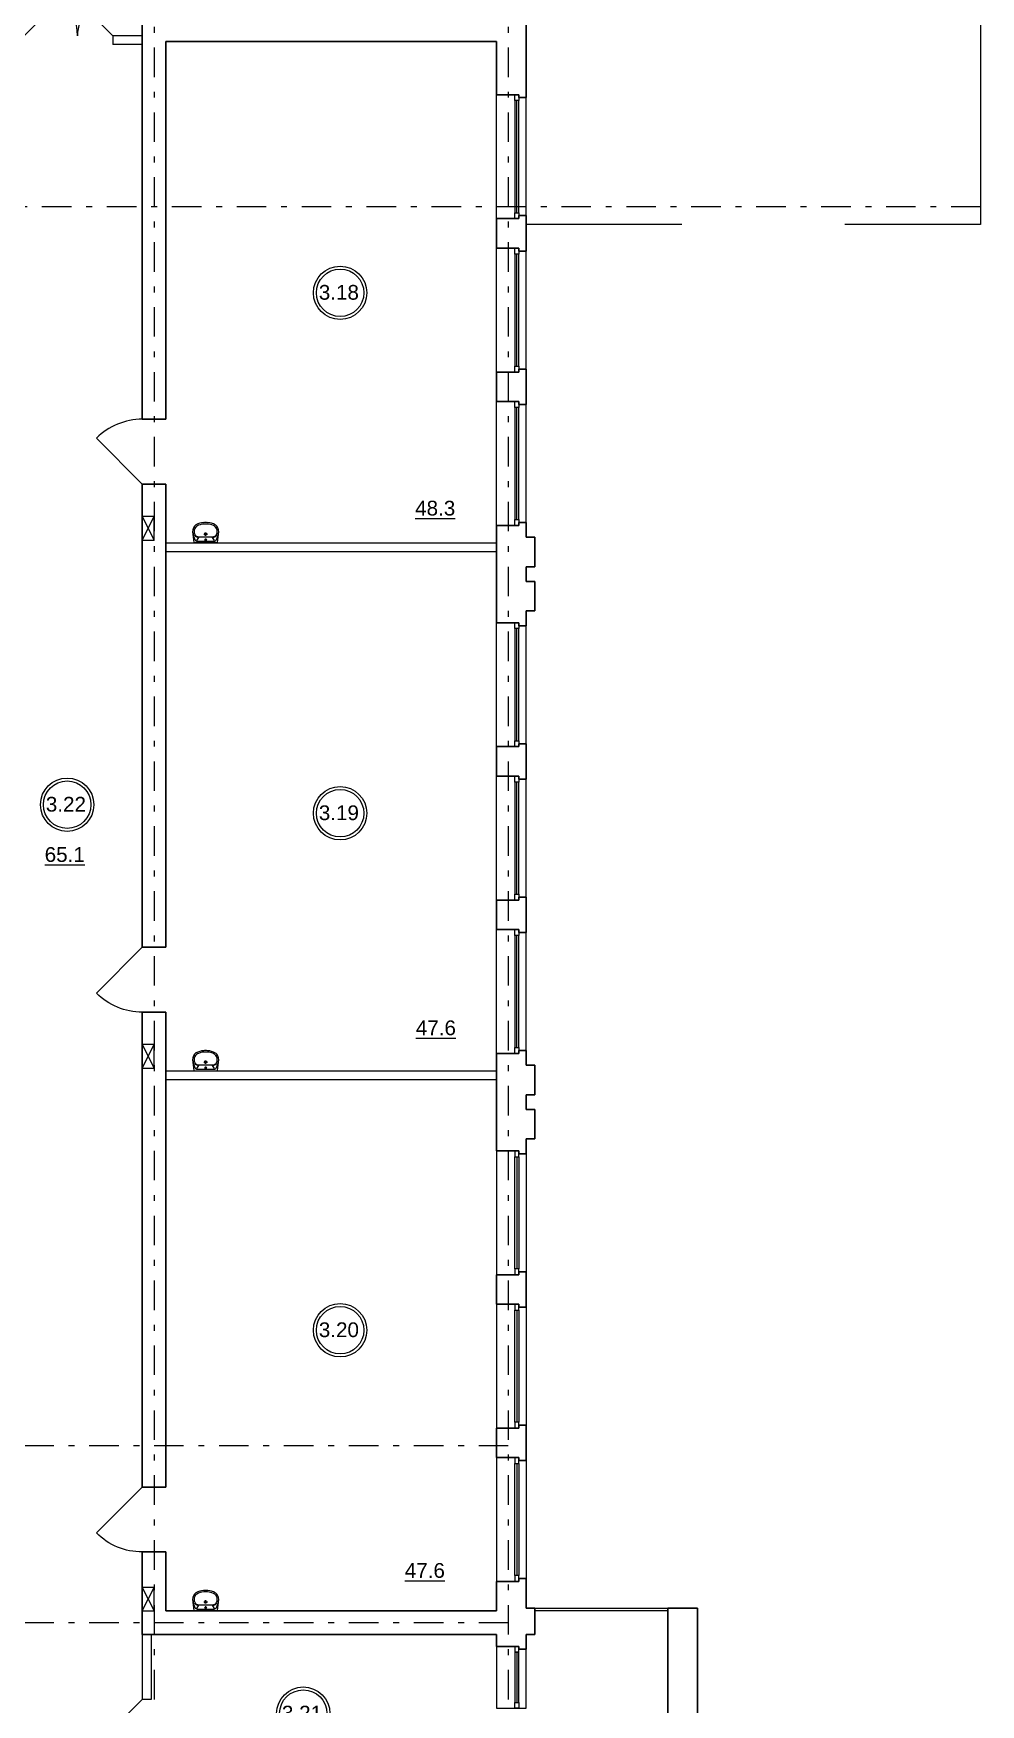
# Model space of a CAD drawing. Header units: metres. Extents: x -306 to 273, y -329 to 512.
# Drawn here: x -69.82 to -53.78, y 311.52 to 339.85 of the extents above; entities that cross this region are included whole.
import ezdxf
from ezdxf.enums import TextEntityAlignment as Align

# ---------------------------------------------------------------- set-up
doc = ezdxf.new("R2010")
doc.units = ezdxf.units.M
doc.header["$MEASUREMENT"] = 0
doc.linetypes.add('( Dashdot )', pattern=[1.001, 0.5, -0.25, 0.001, -0.25])
doc.linetypes.add('DGN Style 3', pattern=[9.681301, 6.915215, -2.766086])
doc.styles.add('Style-Arial', font='arial.ttf')

# ---------------------------------------------------------------- blocks, each defined once
blk = doc.blocks.new('*U1790')
at = {"color": 7, "linetype": 'Continuous', "lineweight": 13}
blk.add_line((-0.55, -0.389), (0.228, 0.389), dxfattribs=at)
at = {"color": 7, "linetype": 'Continuous', "lineweight": 0}
blk.add_arc((-0.55, -0.389), 1.1, 0, 45, dxfattribs=at)
blk = doc.blocks.new('ум9')
at = {"color": 252, "lineweight": 13}
for p, q in [((0.317, 0), (-0.317, 0)), ((-0.237, -0.059), (-0.19, -0.143)), ((0.228, -0.039), (-0.228, -0.039)), ((0.185, -0.156), (-0.171, -0.156)), ((0.046, -0.234), (-0.046, -0.234)), ((0.035, -0.08), (-0.035, -0.08)), ((0, -0.115), (0, -0.045)), ((0, -0.189), (0, -0.28)), ((0.237, -0.059), (0.19, -0.143))]:
    blk.add_line(p, q, dxfattribs=at)
for centre, radius in [((0, -0.234), 0.0351), ((0, -0.08), 0.0221), ((0, -0.234), 0.0221)]:
    blk.add_circle(centre, radius, dxfattribs=at)
for centre, radius, start, end in [((1.163, -0.334), 1.518, 167.3206, 178.6525), ((-0.135, -0.304), 0.22, 178.312, 234.1043), ((-0.355, -0.298), 0.00065, 358.312, 358.6525), ((0.089, -0.267), 0.429, 154.5977, 180.3349), ((-0.317, -0.001), 0.00065, 90, 167.3206), ((-0.135, -0.303), 0.18, 141.0504, 245.2718), ((-0.228, -0.117), 0.078, 90, 154.5977), ((-0.135, -0.303), 0.193, 141.0504, 147.7493), ((-0.181, -0.302), 0.159, 98.7111, 129.9424), ((-0.181, -0.302), 0.146, 86.1548, 129.9424), ((0.035, -0.093), 0.413, 272.4632, 300.3552), ((0.181, -0.302), 0.146, 50.0576, 93.8452), ((0.181, -0.302), 0.159, 50.0576, 81.2889), ((0.135, -0.303), 0.18, 294.7282, 38.9496), ((0.228, -0.117), 0.078, 25.4023, 90), ((0.135, -0.304), 0.22, 305.8957, 1.688), ((0.135, -0.303), 0.193, 32.2507, 38.9496), ((-0.089, -0.267), 0.429, 359.6651, 25.4023), ((0.317, -0.001), 0.00065, 12.6794, 90), ((-1.163, -0.334), 1.518, 1.3475, 12.6794), ((0.355, -0.298), 0.00065, 181.3475, 181.688), ((-0.035, -0.093), 0.452, 239.6448, 267.5368), ((-0.035, -0.093), 0.413, 244.8898, 267.5368), ((0, 0.104), 0.65, 265.1692, 274.8308), ((0, 0.104), 0.611, 265.1692, 274.8308), ((0.035, -0.093), 0.452, 272.4632, 300.3552)]:
    blk.add_arc(centre, radius, start, end, dxfattribs=at)
blk = doc.blocks.new('*U1792')
at = {"color": 7, "linetype": 'Continuous', "lineweight": 13}
for p, q in [((-0.2, 0.1), (0.2, -0.1)), ((0.2, 0.1), (-0.2, -0.1))]:
    blk.add_line(p, q, dxfattribs=at)
at = {"color": 7, "linetype": 'Continuous', "lineweight": 13, "flags": 128}
blk.add_lwpolyline([(-0.2, 0.1), (-0.2, -0.1), (0.2, -0.1), (0.2, 0.1), (-0.2, 0.1)], close=True, dxfattribs=at)
blk = doc.blocks.new('*U1791')
at = {"color": 7, "linetype": 'Continuous', "lineweight": 13}
for p, q in [((-0.75, -0.318), (-0.114, 0.318)), ((0.75, -0.318), (0.326, 0.106))]:
    blk.add_line(p, q, dxfattribs=at)
at = {"color": 7, "linetype": 'Continuous', "lineweight": 0}
for centre, radius, start, end in [((-0.75, -0.318), 0.9, 0, 45), ((0.75, -0.318), 0.6, 135, 180)]:
    blk.add_arc(centre, radius, start, end, dxfattribs=at)
blk = doc.blocks.new('*U1841')
at = {"color": 7, "linetype": 'Continuous', "lineweight": 13}
for radius in [0.452, 0.402]:
    blk.add_circle((0, 0), radius, dxfattribs=at)
at = {"color": 7, "linetype": 'Continuous', "lineweight": 13, "style": 'Style-Arial'}
blk.add_text('3.18', height=0.25, dxfattribs=at).set_placement((-0.361, 0.133), align=Align.TOP_LEFT)
blk = doc.blocks.new('*U1842')
at = {"color": 7, "linetype": 'Continuous', "lineweight": 13}
for radius in [0.452, 0.402]:
    blk.add_circle((0, 0), radius, dxfattribs=at)
at = {"color": 7, "linetype": 'Continuous', "lineweight": 13, "style": 'Style-Arial'}
blk.add_text('3.19', height=0.25, dxfattribs=at).set_placement((-0.361, 0.133), align=Align.TOP_LEFT)
blk = doc.blocks.new('*U1843')
at = {"color": 7, "linetype": 'Continuous', "lineweight": 13}
for radius in [0.452, 0.402]:
    blk.add_circle((0, 0), radius, dxfattribs=at)
at = {"color": 7, "linetype": 'Continuous', "lineweight": 13, "style": 'Style-Arial'}
blk.add_text('3.20', height=0.25, dxfattribs=at).set_placement((-0.361, 0.133), align=Align.TOP_LEFT)
blk = doc.blocks.new('*U1844')
at = {"color": 7, "linetype": 'Continuous', "lineweight": 13}
for radius in [0.452, 0.402]:
    blk.add_circle((0, 0), radius, dxfattribs=at)
at = {"color": 7, "linetype": 'Continuous', "lineweight": 13, "style": 'Style-Arial'}
blk.add_text('3.21', height=0.25, dxfattribs=at).set_placement((-0.361, 0.133), align=Align.TOP_LEFT)
blk = doc.blocks.new('*U1845')
at = {"color": 7, "linetype": 'Continuous', "lineweight": 13}
for radius in [0.452, 0.402]:
    blk.add_circle((0, 0), radius, dxfattribs=at)
at = {"color": 7, "linetype": 'Continuous', "lineweight": 13, "style": 'Style-Arial'}
blk.add_text('3.22', height=0.25, dxfattribs=at).set_placement((-0.361, 0.133), align=Align.TOP_LEFT)

msp = doc.modelspace()

# ---------------------------------------------------------------- linework, layer by layer
at = {"color": 7, "linetype": 'Continuous', "lineweight": 30}
for p, q in [((-61.48039561, 343.20830687), (-61.48039561, 338.75830687)), ((-67.98039561, 340.70830687), (-67.98039561, 333.30830687)), ((-67.58039561, 339.70830687), (-67.58039561, 333.30830687)), ((-61.98039561, 339.70830687), (-67.58039561, 339.70830687)), ((-61.98039561, 339.70830687), (-61.98039561, 338.80830687)), ((-61.98039561, 338.80830687), (-61.60039561, 338.80830687)), ((-61.60039561, 338.75830687), (-61.60039561, 338.80830687)), ((-61.60039561, 338.75830687), (-61.48039561, 338.75830687)), ((-61.98039561, 336.70830687), (-61.60039561, 336.70830687)), ((-61.98039561, 336.70830687), (-61.98039561, 336.20830687)), ((-61.60039561, 336.75830687), (-61.48039561, 336.75830687)), ((-61.60039561, 336.70830687), (-61.60039561, 336.75830687)), ((-61.48039561, 336.75830687), (-61.48039561, 336.15830687)), ((-61.98039561, 336.20830687), (-61.60039561, 336.20830687)), ((-61.60039561, 336.15830687), (-61.60039561, 336.20830687)), ((-61.60039561, 336.15830687), (-61.48039561, 336.15830687)), ((-61.98039561, 334.10830687), (-61.60039561, 334.10830687)), ((-61.98039561, 334.10830687), (-61.98039561, 333.60830687)), ((-61.60039561, 334.15830687), (-61.48039561, 334.15830687)), ((-61.60039561, 334.10830687), (-61.60039561, 334.15830687)), ((-61.48039561, 334.15830687), (-61.48039561, 333.55830687)), ((-61.98039561, 333.60830687), (-61.60039561, 333.60830687)), ((-61.60039561, 333.55830687), (-61.60039561, 333.60830687)), ((-61.60039561, 333.55830687), (-61.48039561, 333.55830687)), ((-67.58039561, 333.30830687), (-67.98039561, 333.30830687)), ((-67.98039561, 332.20830687), (-67.98039561, 324.35830687)), ((-67.58039561, 332.20830687), (-67.98039561, 332.20830687)), ((-67.58039561, 332.20830687), (-67.58039561, 324.35830687)), ((-61.98039561, 331.50830687), (-61.60039561, 331.50830687)), ((-61.98039561, 331.50830687), (-61.98039561, 329.85830687)), ((-61.60039561, 331.55830687), (-61.48039561, 331.55830687)), ((-61.60039561, 331.50830687), (-61.60039561, 331.55830687)), ((-61.48039561, 331.55830687), (-61.48039561, 331.30830687)), ((-61.33039561, 331.30830687), (-61.48039561, 331.30830687)), ((-61.33039561, 331.30830687), (-61.33039561, 330.80830687)), ((-61.33039561, 330.80830687), (-61.48039561, 330.80830687)), ((-61.48039561, 330.55830687), (-61.48039561, 330.80830687)), ((-61.33039561, 330.55830687), (-61.48039561, 330.55830687)), ((-61.33039561, 330.55830687), (-61.33039561, 330.05830687)), ((-61.33039561, 330.05830687), (-61.48039561, 330.05830687)), ((-61.48039561, 330.05830687), (-61.48039561, 329.80830687)), ((-61.98039561, 329.85830687), (-61.60039561, 329.85830687)), ((-61.60039561, 329.80830687), (-61.60039561, 329.85830687)), ((-61.60039561, 329.80830687), (-61.48039561, 329.80830687)), ((-61.98039561, 327.75830687), (-61.60039561, 327.75830687)), ((-61.98039561, 327.75830687), (-61.98039561, 327.25830687)), ((-61.60039561, 327.80830687), (-61.48039561, 327.80830687)), ((-61.60039561, 327.75830687), (-61.60039561, 327.80830687)), ((-61.48039561, 327.80830687), (-61.48039561, 327.20830687)), ((-61.98039561, 327.25830687), (-61.60039561, 327.25830687)), ((-61.60039561, 327.20830687), (-61.60039561, 327.25830687)), ((-61.60039561, 327.20830687), (-61.48039561, 327.20830687)), ((-61.60039561, 325.20830687), (-61.48039561, 325.20830687)), ((-61.60039561, 325.15830687), (-61.60039561, 325.20830687)), ((-61.48039561, 325.20830687), (-61.48039561, 324.60830687)), ((-61.98039561, 325.15830687), (-61.60039561, 325.15830687)), ((-61.98039561, 325.15830687), (-61.98039561, 324.65830687)), ((-61.98039561, 324.65830687), (-61.60039561, 324.65830687)), ((-61.60039561, 324.60830687), (-61.60039561, 324.65830687)), ((-61.60039561, 324.60830687), (-61.48039561, 324.60830687)), ((-67.58039561, 324.35830687), (-67.98039561, 324.35830687)), ((-67.98039561, 323.25830687), (-67.98039561, 315.20830687)), ((-67.58039561, 323.25830687), (-67.98039561, 323.25830687)), ((-67.58039561, 323.25830687), (-67.58039561, 315.20830687)), ((-61.98039561, 322.55830687), (-61.60039561, 322.55830687)), ((-61.98039561, 322.55830687), (-61.98039561, 320.90830687)), ((-61.60039561, 322.60830687), (-61.48039561, 322.60830687)), ((-61.60039561, 322.55830687), (-61.60039561, 322.60830687)), ((-61.48039561, 322.60830687), (-61.48039561, 322.35830687)), ((-61.33039561, 322.35830687), (-61.48039561, 322.35830687)), ((-61.33039561, 322.35830687), (-61.33039561, 321.85830687)), ((-61.33039561, 321.85830687), (-61.48039561, 321.85830687)), ((-61.48039561, 321.60830687), (-61.48039561, 321.85830687)), ((-61.33039561, 321.60830687), (-61.48039561, 321.60830687)), ((-61.33039561, 321.60830687), (-61.33039561, 321.10830687)), ((-61.33039561, 321.10830687), (-61.48039561, 321.10830687)), ((-61.48039561, 321.10830687), (-61.48039561, 320.85830687)), ((-61.98039561, 320.90830687), (-61.60039561, 320.90830687)), ((-61.60039561, 320.90830687), (-61.60039561, 320.85830687)), ((-61.60039561, 320.85830687), (-61.48039561, 320.85830687)), ((-61.98039561, 318.80830687), (-61.60039561, 318.80830687)), ((-61.98039561, 318.30830687), (-61.98039561, 318.80830687)), ((-61.60039561, 318.85830687), (-61.48039561, 318.85830687)), ((-61.60039561, 318.85830687), (-61.60039561, 318.80830687)), ((-61.48039561, 318.25830687), (-61.48039561, 318.85830687)), ((-61.98039561, 318.30830687), (-61.60039561, 318.30830687)), ((-61.60039561, 318.30830687), (-61.60039561, 318.25830687)), ((-61.60039561, 318.25830687), (-61.48039561, 318.25830687)), ((-61.98039561, 316.20830687), (-61.60039561, 316.20830687)), ((-61.98039561, 315.70830687), (-61.98039561, 316.20830687)), ((-61.60039561, 316.25830687), (-61.48039561, 316.25830687)), ((-61.60039561, 316.25830687), (-61.60039561, 316.20830687)), ((-61.48039561, 315.65830687), (-61.48039561, 316.25830687)), ((-61.98039561, 315.70830687), (-61.60039561, 315.70830687)), ((-61.60039561, 315.70830687), (-61.60039561, 315.65830687)), ((-61.60039561, 315.65830687), (-61.48039561, 315.65830687)), ((-67.58039561, 315.20830687), (-67.98039561, 315.20830687)), ((-67.58039561, 314.10830687), (-67.98039561, 314.10830687)), ((-67.98039561, 314.10830687), (-67.98039561, 312.70830687)), ((-67.58039561, 314.10830687), (-67.58039561, 313.10830687)), ((-61.98039561, 313.60830687), (-61.98039561, 313.10830687)), ((-61.98039561, 313.60830687), (-61.60039561, 313.60830687)), ((-61.60039561, 313.65830687), (-61.48039561, 313.65830687)), ((-61.60039561, 313.65830687), (-61.60039561, 313.60830687)), ((-61.48039561, 313.65830687), (-61.48039561, 313.15830687)), ((-61.98039561, 313.10830687), (-67.58039561, 313.10830687)), ((-61.48039561, 313.15830687), (-61.33039561, 313.15830687)), ((-61.33039561, 313.15830687), (-61.33039561, 312.70830687)), ((-59.07704129, 313.15830687), (-58.57704129, 313.15830687)), ((-59.07704129, 310.10830687), (-59.07704129, 313.15830687)), ((-58.57704129, 309.58330687), (-58.57704129, 313.15830687)), ((-61.98039561, 312.70830687), (-67.98039561, 312.70830687)), ((-61.98039561, 312.70830687), (-61.98039561, 312.50830687)), ((-61.98039561, 312.50830687), (-61.60039561, 312.50830687)), ((-61.60039561, 312.50830687), (-61.60039561, 312.45830687)), ((-61.60039561, 312.45830687), (-61.48039561, 312.45830687)), ((-61.48039561, 312.70830687), (-61.48039561, 312.45830687)), ((-61.48039561, 312.70830687), (-61.33039561, 312.70830687))]:
    msp.add_line(p, q, dxfattribs=at)
at = {"color": 1, "linetype": '( Dashdot )'}
for p, q in [((-67.78039561, 342.90830687), (-67.78039561, 294.89642885)), ((-61.78039561, 342.90830687), (-61.78039561, 294.89642885)), ((-53.78039561, 336.90830687), (-100.92233092, 336.90830687)), ((-61.78039561, 315.90830687), (-100.92233092, 315.90830687)), ((-61.78039561, 312.90830687), (-100.92233092, 312.90830687))]:
    msp.add_line(p, q, dxfattribs=at)
at = {"color": 7, "linetype": 'Continuous', "lineweight": 13}
for p, q in [((-67.98039561, 339.80830687), (-68.48039561, 339.80830687)), ((-68.48039561, 339.80830687), (-68.48039561, 339.65830687)), ((-67.98039561, 339.65830687), (-68.48039561, 339.65830687)), ((-61.98039561, 331.20830687), (-67.58039561, 331.20830687)), ((-61.98039561, 331.05830687), (-67.58039561, 331.05830687)), ((-61.98039561, 322.25830687), (-67.58039561, 322.25830687)), ((-61.98039561, 322.10830687), (-67.58039561, 322.10830687)), ((-67.98039561, 312.70830687), (-67.98039561, 311.60830687)), ((-67.83039561, 312.70830687), (-67.83039561, 311.60830687)), ((-67.83039561, 311.60830687), (-67.98039561, 311.60830687))]:
    msp.add_line(p, q, dxfattribs=at)
at = {"color": 7, "linetype": 'Continuous', "lineweight": 0}
for p, q in [((-61.98039561, 336.70830687), (-61.98039561, 338.80830687)), ((-61.63539561, 336.80830687), (-61.63539561, 338.70830687)), ((-61.48039561, 336.75830687), (-61.48039561, 338.75830687)), ((-61.98039561, 334.10830687), (-61.98039561, 336.20830687)), ((-61.63539561, 334.20830687), (-61.63539561, 336.10830687)), ((-61.48039561, 334.15830687), (-61.48039561, 336.15830687)), ((-61.98039561, 331.50830687), (-61.98039561, 333.60830687)), ((-61.63539561, 331.60830687), (-61.63539561, 333.50830687)), ((-61.48039561, 331.55830687), (-61.48039561, 333.55830687)), ((-61.98039561, 327.75830687), (-61.98039561, 329.85830687)), ((-61.63539561, 327.85830687), (-61.63539561, 329.75830687)), ((-61.48039561, 327.80830687), (-61.48039561, 329.80830687)), ((-61.98039561, 325.15830687), (-61.98039561, 327.25830687)), ((-61.63539561, 325.25830687), (-61.63539561, 327.15830687)), ((-61.48039561, 325.20830687), (-61.48039561, 327.20830687)), ((-61.98039561, 322.55830687), (-61.98039561, 324.65830687)), ((-61.48039561, 322.60830687), (-61.48039561, 324.60830687)), ((-61.63539561, 322.65830687), (-61.63539561, 324.55830687)), ((-61.98039561, 320.90830687), (-61.98039561, 318.80830687)), ((-61.63539561, 320.80830687), (-61.63539561, 318.90830687)), ((-61.48039561, 320.85830687), (-61.48039561, 318.85830687)), ((-61.98039561, 318.30830687), (-61.98039561, 316.20830687)), ((-61.63539561, 318.20830687), (-61.63539561, 316.30830687)), ((-61.48039561, 318.25830687), (-61.48039561, 316.25830687)), ((-61.98039561, 315.70830687), (-61.98039561, 313.60830687)), ((-61.63539561, 315.60830687), (-61.63539561, 313.70830687)), ((-61.48039561, 315.65830687), (-61.48039561, 313.65830687)), ((-61.63539561, 312.40830687), (-61.63539561, 311.55830687))]:
    msp.add_line(p, q, dxfattribs=at)
at = {"color": 7, "linetype": 'DGN Style 3', "lineweight": 13, "flags": 128}
msp.add_lwpolyline([(-61.48039561, 343.20830687), (-58.53039561, 343.20830687), (-58.53039561, 340.20830687), (-53.78039561, 340.20830687), (-53.78039561, 336.60830687), (-61.48039561, 336.60830687)], dxfattribs=at)
at = {"color": 7, "linetype": 'Continuous', "lineweight": 13, "flags": 128}
for points in [[(-61.67039561, 338.70830687), (-61.67039561, 338.80830687), (-61.60039561, 338.80830687), (-61.60039561, 338.70830687), (-61.67039561, 338.70830687)], [(-61.67039561, 336.70830687), (-61.67039561, 336.80830687), (-61.60039561, 336.80830687), (-61.60039561, 336.70830687), (-61.67039561, 336.70830687)], [(-61.67039561, 336.10830687), (-61.67039561, 336.20830687), (-61.60039561, 336.20830687), (-61.60039561, 336.10830687), (-61.67039561, 336.10830687)], [(-61.67039561, 334.10830687), (-61.67039561, 334.20830687), (-61.60039561, 334.20830687), (-61.60039561, 334.10830687), (-61.67039561, 334.10830687)], [(-61.67039561, 333.50830687), (-61.67039561, 333.60830687), (-61.60039561, 333.60830687), (-61.60039561, 333.50830687), (-61.67039561, 333.50830687)], [(-61.67039561, 331.50830687), (-61.67039561, 331.60830687), (-61.60039561, 331.60830687), (-61.60039561, 331.50830687), (-61.67039561, 331.50830687)], [(-61.67039561, 329.75830687), (-61.67039561, 329.85830687), (-61.60039561, 329.85830687), (-61.60039561, 329.75830687), (-61.67039561, 329.75830687)], [(-61.67039561, 327.75830687), (-61.67039561, 327.85830687), (-61.60039561, 327.85830687), (-61.60039561, 327.75830687), (-61.67039561, 327.75830687)], [(-61.67039561, 327.15830687), (-61.67039561, 327.25830687), (-61.60039561, 327.25830687), (-61.60039561, 327.15830687), (-61.67039561, 327.15830687)], [(-61.67039561, 325.15830687), (-61.67039561, 325.25830687), (-61.60039561, 325.25830687), (-61.60039561, 325.15830687), (-61.67039561, 325.15830687)], [(-61.67039561, 324.55830687), (-61.67039561, 324.65830687), (-61.60039561, 324.65830687), (-61.60039561, 324.55830687), (-61.67039561, 324.55830687)], [(-61.67039561, 322.55830687), (-61.67039561, 322.65830687), (-61.60039561, 322.65830687), (-61.60039561, 322.55830687), (-61.67039561, 322.55830687)], [(-61.67039561, 320.90830687), (-61.67039561, 320.80830687), (-61.60039561, 320.80830687), (-61.60039561, 320.90830687), (-61.67039561, 320.90830687)], [(-61.67039561, 318.90830687), (-61.67039561, 318.80830687), (-61.60039561, 318.80830687), (-61.60039561, 318.90830687), (-61.67039561, 318.90830687)], [(-61.67039561, 318.30830687), (-61.67039561, 318.20830687), (-61.60039561, 318.20830687), (-61.60039561, 318.30830687), (-61.67039561, 318.30830687)], [(-61.67039561, 316.30830687), (-61.67039561, 316.20830687), (-61.60039561, 316.20830687), (-61.60039561, 316.30830687), (-61.67039561, 316.30830687)], [(-61.67039561, 315.70830687), (-61.67039561, 315.60830687), (-61.60039561, 315.60830687), (-61.60039561, 315.70830687), (-61.67039561, 315.70830687)], [(-61.67039561, 313.70830687), (-61.67039561, 313.60830687), (-61.60039561, 313.60830687), (-61.60039561, 313.70830687), (-61.67039561, 313.70830687)], [(-61.33039561, 313.15830687), (-59.07704129, 313.15830687), (-59.07704129, 313.10830687), (-61.33039561, 313.10830687), (-61.33039561, 313.15830687)], [(-61.67039561, 312.50830687), (-61.67039561, 312.40830687), (-61.60039561, 312.40830687), (-61.60039561, 312.50830687), (-61.67039561, 312.50830687)], [(-61.67039561, 311.45830687), (-61.67039561, 311.55830687), (-61.60039561, 311.55830687), (-61.60039561, 311.45830687), (-61.67039561, 311.45830687)]]:
    msp.add_lwpolyline(points, close=True, dxfattribs=at)
at = {"color": 7, "linetype": 'Continuous', "lineweight": 0, "flags": 128}
for points in [[(-61.60039561, 338.70830687), (-61.67039561, 338.70830687), (-61.67039561, 336.80830687), (-61.60039561, 336.80830687), (-61.60039561, 338.70830687)], [(-61.60039561, 336.10830687), (-61.67039561, 336.10830687), (-61.67039561, 334.20830687), (-61.60039561, 334.20830687), (-61.60039561, 336.10830687)], [(-61.60039561, 333.50830687), (-61.67039561, 333.50830687), (-61.67039561, 331.60830687), (-61.60039561, 331.60830687), (-61.60039561, 333.50830687)], [(-61.60039561, 329.75830687), (-61.67039561, 329.75830687), (-61.67039561, 327.85830687), (-61.60039561, 327.85830687), (-61.60039561, 329.75830687)], [(-61.60039561, 327.15830687), (-61.67039561, 327.15830687), (-61.67039561, 325.25830687), (-61.60039561, 325.25830687), (-61.60039561, 327.15830687)], [(-61.60039561, 324.55830687), (-61.67039561, 324.55830687), (-61.67039561, 322.65830687), (-61.60039561, 322.65830687), (-61.60039561, 324.55830687)], [(-61.60039561, 318.90830687), (-61.67039561, 318.90830687), (-61.67039561, 320.80830687), (-61.60039561, 320.80830687), (-61.60039561, 318.90830687)], [(-61.60039561, 316.30830687), (-61.67039561, 316.30830687), (-61.67039561, 318.20830687), (-61.60039561, 318.20830687), (-61.60039561, 316.30830687)], [(-61.60039561, 313.70830687), (-61.67039561, 313.70830687), (-61.67039561, 315.60830687), (-61.60039561, 315.60830687), (-61.60039561, 313.70830687)], [(-61.67039561, 312.40830687), (-61.67039561, 311.55830687), (-61.60039561, 311.55830687), (-61.60039561, 312.40830687), (-61.67039561, 312.40830687)]]:
    msp.add_lwpolyline(points, close=True, dxfattribs=at)
msp.add_lwpolyline([(-61.98039561, 312.50830687), (-61.98039561, 311.45830687), (-61.48039561, 311.45830687), (-61.48039561, 312.45830687)], dxfattribs=at)

# ---------------------------------------------------------------- block references
at = {"color": 7, "linetype": 'Continuous', "lineweight": 13}
for name, p in [('*U1791', (-69.23041964, 340.12648678)), ('*U1841', (-64.62943051, 335.45081544)), ('*U1845', (-69.2535061, 326.77435523)), ('*U1842', (-64.62943051, 326.62972995)), ('*U1843', (-64.62943051, 317.86694868)), ('*U1844', (-65.2540847, 311.36910692))]:
    msp.add_blockref(name, p, dxfattribs=at)
at = {"color": 7, "linetype": 'Continuous', "lineweight": 13, "rotation": 90}
for name, p in [('*U1790', (-68.36927552, 332.75828285)), ('*U1792', (-67.88036308, 331.45831086)), ('*U1792', (-67.88036308, 322.50831086)), ('*U1792', (-67.88036308, 313.30831086))]:
    msp.add_blockref(name, p, dxfattribs=at)
at = {"color": 252, "lineweight": 13, "xscale": 0.622159090909089, "yscale": 0.622159090909089, "zscale": 0.622159090909089, "rotation": 180}
for p in [(-66.90739653, 331.21623087), (-66.90739653, 322.26623087), (-66.90739653, 313.11623087)]:
    msp.add_blockref('ум9', p, dxfattribs=at)
at = {"color": 7, "linetype": 'Continuous', "lineweight": 13, "extrusion": (0, 0, -1), "rotation": 270}
for p in [(68.36927552, 323.80833089), (68.36927552, 314.65833089), (68.36927552, 311.05833089)]:
    msp.add_blockref('*U1790', p, dxfattribs=at)

# ---------------------------------------------------------------- texts
at = {"color": 7, "linetype": 'Continuous', "lineweight": 13, "style": 'Style-Arial'}
for s, p in [('%%u48.3%%U', (-63.35878897, 331.9260207)), ('%%u65.1%%U', (-69.63427061, 326.05467495)), ('%%u47.6%%U', (-63.34742222, 323.11753912)), ('%%u47.6%%U', (-63.53407617, 313.92004413))]:
    msp.add_text(s, height=0.25, dxfattribs=at).set_placement(p, align=Align.TOP_LEFT)

doc.saveas('drawing.dxf')
